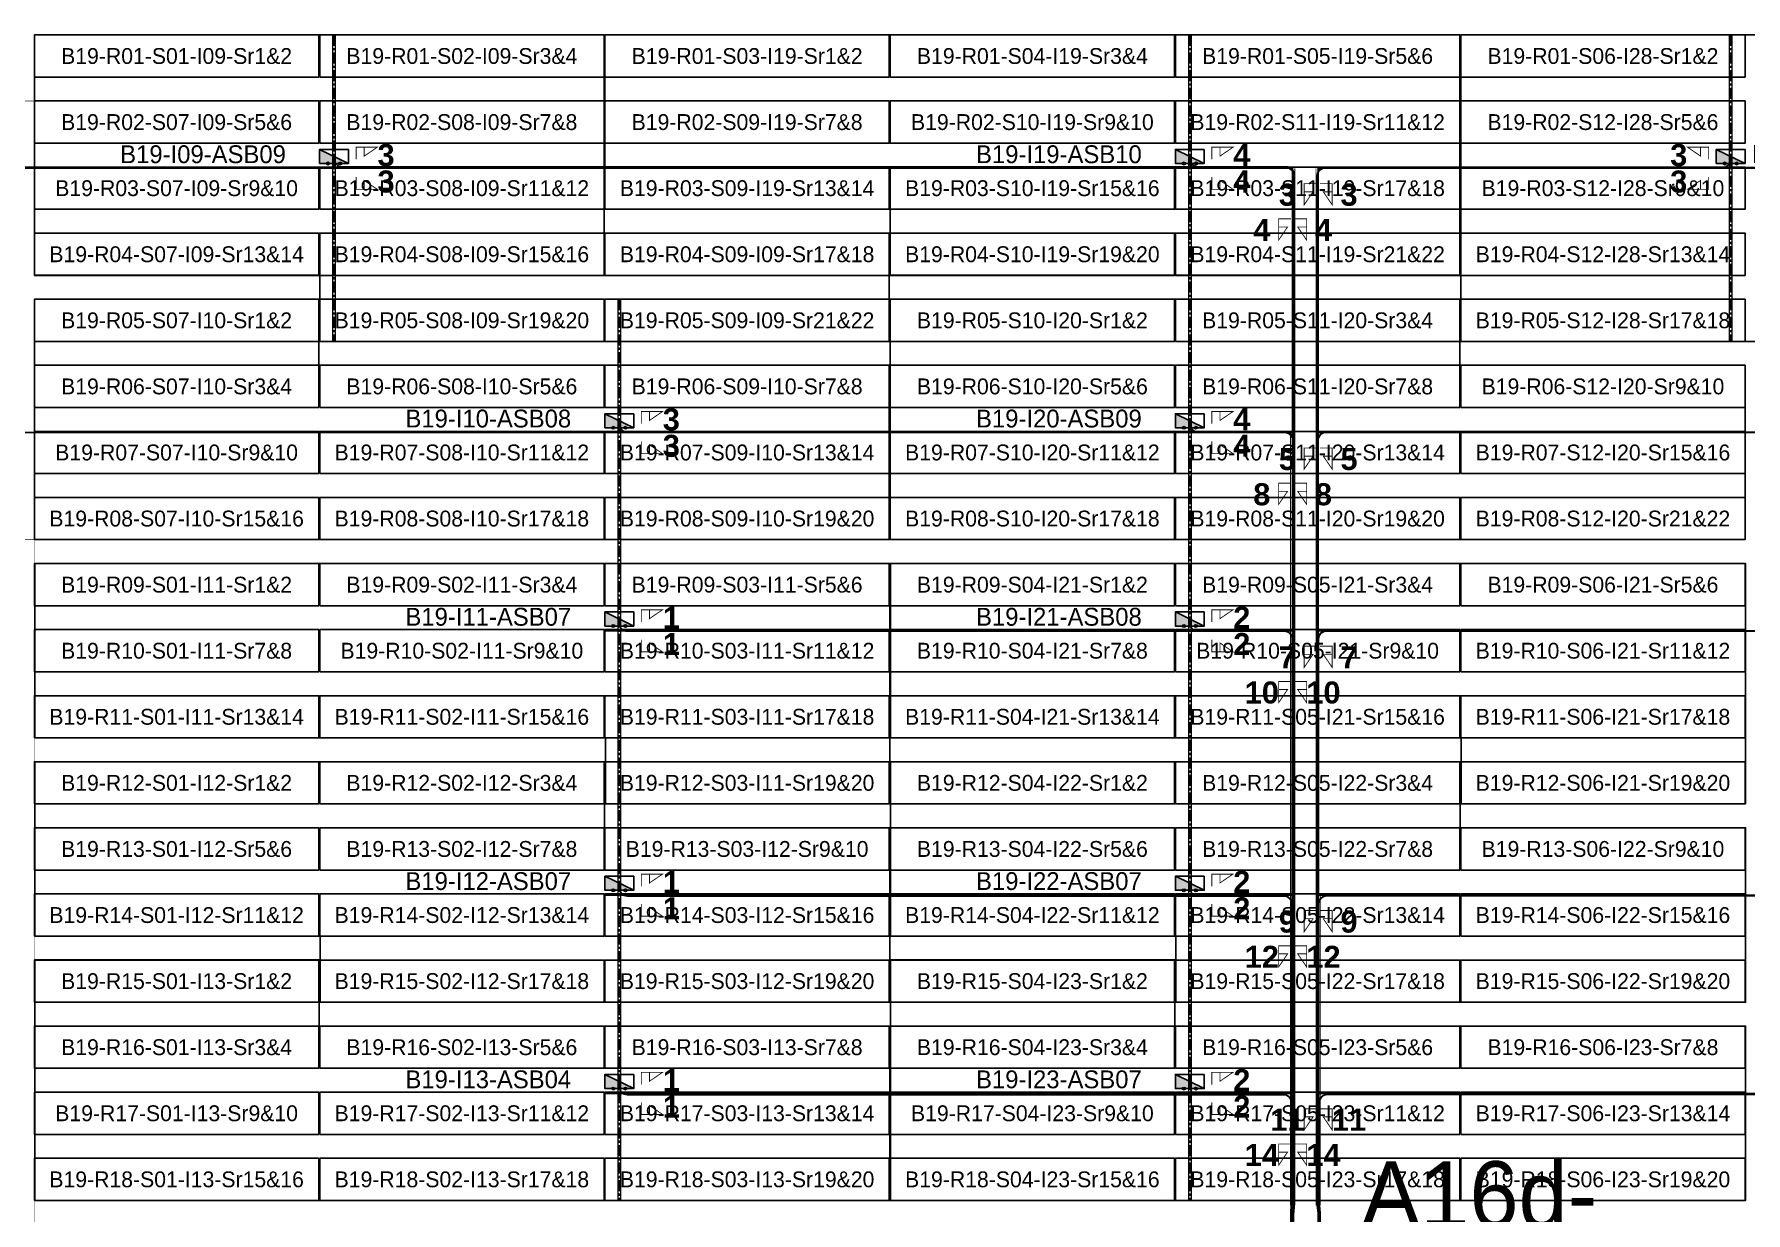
# Model space of a CAD drawing. Header units: metres. Extents: x 530603 to 531186, y 2673304 to 2673572.
# Drawn here: x 530797.1 to 530991.5, y 2673437.9 to 2673571.7 of the extents above; entities that cross this region are included whole.
import ezdxf
from ezdxf.enums import TextEntityAlignment as Align

# ---------------------------------------------------------------- set-up
doc = ezdxf.new("R2010")
doc.units = ezdxf.units.M
doc.linetypes.add('CENTER', pattern=[2, 1.25, -0.25, 0.25, -0.25])
doc.layers.add('Boundary-12.5 MW Block', color=6, linetype='Continuous', lineweight=9)
doc.layers.add('PILE', color=1, linetype='Continuous', lineweight=15)
for name, color, linetype in [('DC Trench BL-19', 40, 'Continuous'), ('E-Inverter Grouping', 2, 'Continuous'), ('Excavation', 7, 'Continuous'), ('Inverter Block-19', 7, 'Continuous'), ('LT Cable(AG) INV to LT Panel BL-19', 2, 'Continuous'), ('Messenger Wire Exc Link', 7, 'Continuous'), ('Messenger Wire-Block-19 (Master Path)', 30, 'Continuous'), ('Messenger Wire-Block-19 (MW Path)', 191, 'Continuous'), ('MMS Block Numbering', 7, 'Continuous'), ('MMS Table Block-19', 8, 'Continuous'), ('Plan Line - DC BL-19', 40, 'Continuous'), ('Section Marking BL-19', 2, 'Continuous')]:
    doc.layers.add(name, color=color, linetype=linetype)
doc.styles.add('Adani Regular', font='Adani Regular.ttf')
doc.styles.add('BoldTextStyle', font='arialbd.ttf')
doc.styles.get("Standard").update_dxf_attribs({"font": 'Adani Regular.ttf'})

# ---------------------------------------------------------------- blocks, each defined once
blk = doc.blocks.new('MMS Table (32.292 x 4.788)')
at = {"color": 0}
blk.add_lwpolyline([(0, -0.002), (0, 4.786), (32.292, 4.786), (32.292, -0.002)], close=True, dxfattribs=at)
at = {"color": 7}
blk.add_attdef('ID1', text='', height=1.8, dxfattribs=at).set_placement((16.146, 2.392), align=Align.MIDDLE_CENTER)
blk = doc.blocks.new('Inverter Block')
h = blk.add_hatch(color=0)
h.dxf.hatch_style = 1
h.paths.add_polyline_path([(-1.46, 2.27), (-1.46, 0.85), (1.46, 0.85)])
at = {"color": 0}
blk.add_lwpolyline([(1.46, 2.27), (-1.46, 2.27), (-1.46, 0.85), (1.46, 0.85)], close=True, dxfattribs=at)
blk.add_lwpolyline([(-1.46, 2.27), (1.46, 0.85)], dxfattribs=at)
at = {"layer": 'PILE'}
for centre in [(-0.61, 0.85), (0.61, 0.85)]:
    blk.add_circle(centre, 0.156, dxfattribs=at)
at = {"color": 7}
blk.add_attdef('ID', (-1.46, 3.01), '', height=1.8, dxfattribs=at)

msp = doc.modelspace()

# ---------------------------------------------------------------- linework, layer by layer
at = {"layer": 'Boundary-12.5 MW Block', "const_width": 0.05}
msp.add_lwpolyline([(530602.78, 2673354.08), (530797.14, 2673354.08), (530797.14, 2673514.29), (530602.78, 2673514.29), (530602.78, 2673564.08), (530797.14, 2673564.08), (530797.14, 2673571.58), (531185.74, 2673571.58), (531185.74, 2673304.29), (530602.78, 2673304.29)], close=True, dxfattribs=at)
at = {"layer": 'DC Trench BL-19', "color": 40, "const_width": 0.15}
for points in [[(530831.31, 2673571.58), (530831.02, 2673571.58), (530831.02, 2673536.79), (530831.31, 2673536.79)], [(530928.49, 2673571.58), (530928.19, 2673571.58), (530928.19, 2673439.29), (530928.49, 2673439.29)], [(530989.9, 2673571.58), (530989.6, 2673571.58), (530989.6, 2673536.79), (530989.9, 2673536.79)], [(530863.71, 2673541.58), (530863.41, 2673541.58), (530863.41, 2673439.29), (530863.71, 2673439.29)]]:
    msp.add_lwpolyline(points, close=True, dxfattribs=at)
at = {"layer": 'E-Inverter Grouping'}
for points in [[(530861.82, 2673549.08), (530894.21, 2673549.08), (530894.21, 2673536.79), (530829.53, 2673536.79), (530829.53, 2673544.29), (530797.14, 2673544.29), (530797.14, 2673571.58), (530861.82, 2673571.58)], [(530959, 2673544.29), (530894.31, 2673544.29), (530894.31, 2673551.79), (530861.92, 2673551.79), (530861.92, 2673571.58), (530959, 2673571.58)], [(531023.78, 2673541.58), (531056.17, 2673541.58), (531056.17, 2673536.79), (530959.1, 2673536.79), (530959.1, 2673571.58), (531023.78, 2673571.58)], [(530959, 2673534.08), (530991.39, 2673534.08), (530991.39, 2673514.29), (530894.31, 2673514.29), (530894.31, 2673541.58), (530959, 2673541.58)]]:
    msp.add_lwpolyline(points, close=True, dxfattribs=at)
at = {"layer": 'E-Inverter Grouping', "color": 3}
for points in [[(530797.14, 2673514.29), (530797.14, 2673541.58), (530829.43, 2673541.58), (530829.43, 2673534.08), (530894.21, 2673534.08), (530894.21, 2673514.29)], [(530894.26, 2673484.29), (530861.97, 2673484.29), (530861.97, 2673491.79), (530797.19, 2673491.79), (530797.19, 2673511.58), (530894.26, 2673511.58)], [(530991.44, 2673484.29), (530959.15, 2673484.29), (530959.15, 2673491.79), (530894.36, 2673491.79), (530894.36, 2673511.58), (530991.44, 2673511.58)], [(530861.87, 2673481.58), (530894.26, 2673481.58), (530894.26, 2673461.79), (530829.58, 2673461.79), (530829.58, 2673469.29), (530797.19, 2673469.29), (530797.19, 2673489.08), (530861.87, 2673489.08)], [(530959.05, 2673481.58), (530991.44, 2673481.58), (530991.44, 2673461.79), (530926.75, 2673461.79), (530926.75, 2673469.29), (530894.36, 2673469.29), (530894.36, 2673489.08), (530959.05, 2673489.08)], [(530797.19, 2673466.58), (530829.48, 2673466.58), (530829.48, 2673459.08), (530894.26, 2673459.08), (530894.26, 2673439.29), (530797.19, 2673439.29)], [(530894.36, 2673466.58), (530926.65, 2673466.58), (530926.65, 2673459.08), (530991.44, 2673459.08), (530991.44, 2673439.29), (530894.36, 2673439.29)]]:
    msp.add_lwpolyline(points, close=True, dxfattribs=at)
at = {"layer": 'Excavation', "color": 3, "const_width": 0.1}
msp.add_lwpolyline([(530947.23, 2673414.52), (530939.95, 2673414.52), (530939.95, 2673437.89)], dxfattribs=at)
at = {"layer": 'LT Cable(AG) INV to LT Panel BL-19'}
for points in [[(530949.75, 2673413.22), (530949.62, 2673413.22, -0.145949), (530949.13, 2673413.37), (530947.45, 2673414.47, 0.145949), (530946.96, 2673414.62), (530940.95, 2673414.62, -0.414214), (530940.05, 2673415.52), (530940.05, 2673437.86, -0.017383), (530940.05, 2673437.92), (530940.11, 2673438.72, 0.017383), (530940.11, 2673438.78), (530940.11, 2673555.64, 0.414214), (530939.21, 2673556.54), (530670.11, 2673556.54, -0.414214), (530669.21, 2673557.44), (530669.21, 2673557.69)], [(530949.75, 2673413.25), (530949.62, 2673413.25, -0.145949), (530949.13, 2673413.4), (530947.45, 2673414.49, 0.145949), (530946.96, 2673414.64), (530940.97, 2673414.64, -0.414214), (530940.07, 2673415.54), (530940.07, 2673437.86, -0.017383), (530940.08, 2673437.92), (530940.13, 2673438.72, 0.017383), (530940.13, 2673438.78), (530940.13, 2673555.66, 0.414214), (530939.23, 2673556.56), (530767.28, 2673556.56, -0.414214), (530766.38, 2673557.46), (530766.38, 2673557.69)], [(530949.75, 2673413.27), (530949.62, 2673413.27, -0.145949), (530949.13, 2673413.42), (530947.45, 2673414.52, 0.145949), (530946.96, 2673414.67), (530941, 2673414.67, -0.414214), (530940.1, 2673415.57), (530940.1, 2673437.86, -0.017383), (530940.1, 2673437.92), (530940.16, 2673438.72, 0.017383), (530940.16, 2673438.78), (530940.16, 2673555.69, 0.414214), (530939.26, 2673556.59), (530832.07, 2673556.59, -0.414214), (530831.17, 2673557.49), (530831.17, 2673557.69)], [(530951.74, 2673413.12), (530949.62, 2673413.12, -0.145949), (530949.13, 2673413.27), (530947.45, 2673414.37, 0.145949), (530946.96, 2673414.52), (530940.85, 2673414.52, -0.414214), (530939.95, 2673415.42), (530939.95, 2673437.86, -0.017383), (530939.95, 2673437.92), (530940.01, 2673438.72, 0.017383), (530940.01, 2673438.78), (530940.01, 2673525.54, 0.414214), (530939.11, 2673526.44), (530670.11, 2673526.44, -0.414214), (530669.21, 2673527.34), (530669.21, 2673527.69)], [(530951.74, 2673413.15), (530949.62, 2673413.15, -0.145949), (530949.13, 2673413.3), (530947.45, 2673414.39, 0.145949), (530946.96, 2673414.54), (530940.87, 2673414.54, -0.414214), (530939.97, 2673415.44), (530939.97, 2673437.86, -0.017383), (530939.98, 2673437.92), (530940.03, 2673438.72, 0.017383), (530940.03, 2673438.78), (530940.03, 2673525.56, 0.414214), (530939.13, 2673526.46), (530767.28, 2673526.46, -0.414214), (530766.38, 2673527.36), (530766.38, 2673527.69)], [(530951.74, 2673413.17), (530949.62, 2673413.17, -0.145949), (530949.13, 2673413.32), (530947.45, 2673414.42, 0.145949), (530946.96, 2673414.57), (530940.9, 2673414.57, -0.414214), (530940, 2673415.47), (530940, 2673437.86, -0.017383), (530940, 2673437.92), (530940.06, 2673438.72, 0.017383), (530940.06, 2673438.78), (530940.06, 2673525.59, 0.414214), (530939.16, 2673526.49), (530864.46, 2673526.49, -0.414214), (530863.56, 2673527.39), (530863.56, 2673527.69)], [(530949.75, 2673413.2), (530949.62, 2673413.2, -0.145949), (530949.13, 2673413.35), (530947.45, 2673414.44, 0.145949), (530946.96, 2673414.59), (530940.92, 2673414.59, -0.414214), (530940.02, 2673415.49), (530940.02, 2673437.86, -0.017383), (530940.03, 2673437.92), (530940.08, 2673438.72, 0.017383), (530940.08, 2673438.78), (530940.08, 2673525.61, 0.414214), (530939.18, 2673526.51), (530929.24, 2673526.51, -0.414214), (530928.34, 2673527.41), (530928.34, 2673527.69)], [(530953.9, 2673413.07), (530949.62, 2673413.07, -0.145949), (530949.13, 2673413.22), (530947.45, 2673414.32, 0.145949), (530946.96, 2673414.47), (530940.8, 2673414.47, -0.414214), (530939.9, 2673415.37), (530939.9, 2673437.86, -0.017383), (530939.9, 2673437.92), (530939.96, 2673438.72, 0.017383), (530939.96, 2673438.79), (530939.96, 2673502.99, 0.414214), (530939.06, 2673503.89), (530864.46, 2673503.89, -0.414214), (530863.56, 2673504.79), (530863.56, 2673505.19)], [(530951.74, 2673413.1), (530949.62, 2673413.1, -0.145949), (530949.13, 2673413.25), (530947.45, 2673414.34, 0.145949), (530946.96, 2673414.49), (530940.82, 2673414.49, -0.414214), (530939.92, 2673415.39), (530939.92, 2673437.86, -0.017383), (530939.93, 2673437.92), (530939.98, 2673438.72, 0.017383), (530939.98, 2673438.79), (530939.98, 2673503.01, 0.414214), (530939.08, 2673503.91), (530929.24, 2673503.91, -0.414214), (530928.34, 2673504.81), (530928.34, 2673505.19)], [(530953.9, 2673413.02), (530949.62, 2673413.02, -0.145949), (530949.13, 2673413.17), (530947.45, 2673414.27, 0.145949), (530946.96, 2673414.42), (530940.75, 2673414.42, -0.414214), (530939.85, 2673415.32), (530939.85, 2673437.86, -0.017383), (530939.85, 2673437.93), (530939.91, 2673438.73, 0.017383), (530939.91, 2673438.79), (530939.91, 2673472.94, 0.414214), (530939.01, 2673473.84), (530864.46, 2673473.84, -0.414214), (530863.56, 2673474.74), (530863.56, 2673475.19)], [(530953.9, 2673413.05), (530949.62, 2673413.05, -0.145949), (530949.13, 2673413.2), (530947.45, 2673414.29, 0.145949), (530946.96, 2673414.44), (530940.77, 2673414.44, -0.414214), (530939.87, 2673415.34), (530939.87, 2673437.86, -0.017383), (530939.88, 2673437.93), (530939.93, 2673438.72, 0.017383), (530939.93, 2673438.79), (530939.93, 2673472.96, 0.414214), (530939.03, 2673473.86), (530929.24, 2673473.86, -0.414214), (530928.34, 2673474.76), (530928.34, 2673475.19)], [(530954.58, 2673411.63), (530954.58, 2673412.07, 0.414214), (530953.68, 2673412.97), (530949.62, 2673412.97, -0.145949), (530949.13, 2673413.12), (530947.45, 2673414.22, 0.145949), (530946.96, 2673414.37), (530940.7, 2673414.37, -0.414214), (530939.8, 2673415.27), (530939.8, 2673437.87, -0.017383), (530939.8, 2673437.93), (530939.86, 2673438.73, 0.017383), (530939.86, 2673438.79), (530939.86, 2673450.39, 0.414214), (530938.96, 2673451.29), (530864.46, 2673451.29, -0.414214), (530863.56, 2673452.19), (530863.56, 2673452.69)], [(530953.9, 2673413), (530949.62, 2673413, -0.145949), (530949.13, 2673413.15), (530947.45, 2673414.24, 0.145949), (530946.96, 2673414.39), (530940.72, 2673414.39, -0.414214), (530939.82, 2673415.29), (530939.82, 2673437.86, -0.017383), (530939.83, 2673437.93), (530939.88, 2673438.73, 0.017383), (530939.88, 2673438.79), (530939.88, 2673450.41, 0.414214), (530938.98, 2673451.31), (530929.24, 2673451.31, -0.414214), (530928.34, 2673452.21), (530928.34, 2673452.69)]]:
    msp.add_lwpolyline(points, format="xyb", dxfattribs=at)
at = {"layer": 'LT Cable(AG) INV to LT Panel BL-19', "color": 5}
for points in [[(530954.78, 2673413.55), (530950.19, 2673413.55, -0.097308), (530949.85, 2673413.62), (530947.39, 2673414.62, 0.097308), (530947.05, 2673414.69), (530941.02, 2673414.69, -0.414214), (530940.12, 2673415.59), (530940.12, 2673437.85, -0.017383), (530940.13, 2673437.92), (530940.18, 2673438.72, 0.017383), (530940.18, 2673438.78), (530940.18, 2673555.71, 0.414214), (530939.28, 2673556.61), (530929.24, 2673556.61, -0.414214), (530928.34, 2673557.51), (530928.34, 2673557.69)], [(530950.77, 2673413.63, -0.320888), (530950.16, 2673414.48), (530950.16, 2673417.62, 0.221878), (530949.84, 2673418.31), (530943.22, 2673423.86, -0.221878), (530942.9, 2673424.55), (530942.9, 2673437.78, 0.027493), (530942.89, 2673437.88), (530942.8, 2673438.7, -0.027493), (530942.8, 2673438.8), (530942.8, 2673555.65, -0.414214), (530943.7, 2673556.55), (530988.85, 2673556.55, 0.414214), (530989.75, 2673557.45), (530989.75, 2673557.69)], [(530950.77, 2673413.66, -0.312772), (530950.19, 2673414.5), (530950.19, 2673417.63, 0.221878), (530949.87, 2673418.32), (530943.24, 2673423.87, -0.221878), (530942.92, 2673424.56), (530942.92, 2673437.78, 0.027493), (530942.92, 2673437.88), (530942.83, 2673438.7, -0.027493), (530942.82, 2673438.8), (530942.82, 2673555.62, -0.414214), (530943.72, 2673556.52), (531053.63, 2673556.52, 0.414214), (531054.53, 2673557.42), (531054.53, 2673557.69)], [(530950.77, 2673413.69, -0.304603), (530950.21, 2673414.53), (530950.21, 2673417.64, 0.221878), (530949.89, 2673418.33), (530943.27, 2673423.88, -0.221878), (530942.95, 2673424.57), (530942.95, 2673437.79, 0.027493), (530942.94, 2673437.89), (530942.85, 2673438.7, -0.027493), (530942.85, 2673438.8), (530942.85, 2673555.6, -0.414214), (530943.75, 2673556.5), (531150.81, 2673556.5, 0.414214), (531151.71, 2673557.4), (531151.71, 2673557.69)], [(530952.84, 2673413.65), (530951.14, 2673413.65, -0.414214), (530950.24, 2673414.55), (530950.24, 2673417.65, 0.221878), (530949.92, 2673418.34), (530943.29, 2673423.89, -0.221878), (530942.97, 2673424.58), (530942.97, 2673437.79, 0.027493), (530942.97, 2673437.89), (530942.88, 2673438.7, -0.027493), (530942.87, 2673438.8), (530942.87, 2673525.57, -0.414214), (530943.77, 2673526.47), (531021.24, 2673526.47, 0.414214), (531022.14, 2673527.37), (531022.14, 2673527.69)], [(530952.84, 2673413.68), (530951.16, 2673413.68, -0.414214), (530950.26, 2673414.58), (530950.26, 2673417.67, 0.221878), (530949.94, 2673418.36), (530943.32, 2673423.9, -0.221878), (530943, 2673424.59), (530943, 2673437.79, 0.027493), (530942.99, 2673437.89), (530942.9, 2673438.7, -0.027493), (530942.9, 2673438.8), (530942.9, 2673525.55, -0.414214), (530943.8, 2673526.45), (531118.42, 2673526.45, 0.414214), (531119.32, 2673527.35), (531119.32, 2673527.69)], [(530952.84, 2673413.7), (530951.19, 2673413.7, -0.414214), (530950.29, 2673414.6), (530950.29, 2673417.68, 0.221878), (530949.97, 2673418.37), (530943.34, 2673423.92, -0.221878), (530943.02, 2673424.61), (530943.02, 2673437.79, 0.027493), (530943.02, 2673437.89), (530942.93, 2673438.7, -0.027493), (530942.92, 2673438.8), (530942.92, 2673503.02, -0.414214), (530943.82, 2673503.92), (531021.24, 2673503.92, 0.414214), (531022.14, 2673504.82), (531022.14, 2673505.19)], [(530952.84, 2673413.73), (530951.21, 2673413.73, -0.414214), (530950.31, 2673414.63), (530950.31, 2673417.69, 0.221878), (530949.99, 2673418.38), (530943.37, 2673423.93, -0.221878), (530943.05, 2673424.62), (530943.05, 2673437.79, 0.027493), (530943.04, 2673437.89), (530942.95, 2673438.71, -0.027493), (530942.95, 2673438.81), (530942.95, 2673503, -0.414214), (530943.85, 2673503.9), (531118.42, 2673503.9, 0.414214), (531119.32, 2673504.8), (531119.32, 2673505.19)], [(530954.78, 2673413.75), (530951.24, 2673413.75, -0.414214), (530950.34, 2673414.65), (530950.34, 2673417.7, 0.221878), (530950.02, 2673418.39), (530943.39, 2673423.94, -0.221878), (530943.07, 2673424.63), (530943.07, 2673437.79, 0.027493), (530943.07, 2673437.89), (530942.98, 2673438.71, -0.027493), (530942.97, 2673438.81), (530942.97, 2673472.97, -0.414214), (530943.87, 2673473.87), (531021.24, 2673473.87, 0.414214), (531022.14, 2673474.77), (531022.14, 2673475.19)], [(530954.78, 2673413.78), (530951.26, 2673413.78, -0.414214), (530950.36, 2673414.68), (530950.36, 2673417.71, 0.221878), (530950.04, 2673418.4), (530943.42, 2673423.95, -0.221878), (530943.1, 2673424.64), (530943.1, 2673437.79, 0.027493), (530943.09, 2673437.89), (530943, 2673438.71, -0.027493), (530943, 2673438.81), (530943, 2673472.95, -0.414214), (530943.9, 2673473.85), (531118.42, 2673473.85, 0.414214), (531119.32, 2673474.75), (531119.32, 2673475.19)], [(530954.78, 2673413.8), (530951.29, 2673413.8, -0.414214), (530950.39, 2673414.7), (530950.39, 2673417.72, 0.221878), (530950.07, 2673418.41), (530943.44, 2673423.96, -0.221878), (530943.12, 2673424.65), (530943.12, 2673437.8, 0.027493), (530943.12, 2673437.89), (530943.03, 2673438.71, -0.027493), (530943.02, 2673438.81), (530943.02, 2673450.42, -0.414214), (530943.92, 2673451.32), (531021.24, 2673451.32, 0.414214), (531022.14, 2673452.22), (531022.14, 2673452.69)], [(530954.78, 2673413.83), (530951.31, 2673413.83, -0.414214), (530950.41, 2673414.73), (530950.41, 2673417.74, 0.221878), (530950.09, 2673418.43), (530943.47, 2673423.97, -0.221878), (530943.15, 2673424.66), (530943.15, 2673437.8, 0.027493), (530943.14, 2673437.9), (530943.05, 2673438.71, -0.027493), (530943.05, 2673438.81), (530943.05, 2673450.4, -0.414214), (530943.95, 2673451.3), (531118.42, 2673451.3, 0.414214), (531119.32, 2673452.2), (531119.32, 2673452.69)]]:
    msp.add_lwpolyline(points, format="xyb", dxfattribs=at)
at = {"layer": 'Messenger Wire Exc Link'}
for points in [[(530939.95, 2673437.89), (530940.01, 2673438.75)], [(530943.01, 2673437.84), (530942.91, 2673438.75)]]:
    msp.add_lwpolyline(points, dxfattribs=at)
at = {"layer": 'Messenger Wire-Block-19 (Master Path)'}
for points in [[(530667.57, 2673556.44), (530940.01, 2673556.44)], [(530940.01, 2673438.75), (530940.01, 2673556.44)], [(530942.91, 2673438.75), (530942.91, 2673556.44)], [(530942.91, 2673556.44), (531153.35, 2673556.44)], [(530667.57, 2673526.44), (530940.01, 2673526.44)], [(530942.91, 2673526.44), (531120.96, 2673526.44)], [(530861.92, 2673503.94), (530940.01, 2673503.94)], [(530942.91, 2673503.94), (531120.96, 2673503.94)], [(530861.92, 2673473.94), (530940.01, 2673473.94)], [(530942.91, 2673473.94), (531120.96, 2673473.94)], [(530861.92, 2673451.44), (530940.01, 2673451.44)], [(530942.91, 2673451.44), (531120.96, 2673451.44)]]:
    msp.add_lwpolyline(points, dxfattribs=at)
at = {"layer": 'Messenger Wire-Block-19 (MW Path)', "const_width": 0.1}
for points in [[(530667.57, 2673556.44), (530940.01, 2673556.44)], [(530940.26, 2673438.75), (530940.26, 2673556.44)], [(530942.66, 2673438.75), (530942.66, 2673556.44)], [(530942.91, 2673556.44), (531153.35, 2673556.44)], [(530667.57, 2673526.44), (530940.01, 2673526.44)], [(530939.76, 2673438.75), (530939.76, 2673526.44)], [(530942.91, 2673526.44), (531120.96, 2673526.44)], [(530861.92, 2673503.94), (530940.01, 2673503.94)], [(530942.91, 2673503.94), (531120.96, 2673503.94)], [(530861.92, 2673473.94), (530940.01, 2673473.94)], [(530942.91, 2673473.94), (531120.96, 2673473.94)], [(530943.16, 2673438.75), (530943.16, 2673473.94)], [(530861.92, 2673451.44), (530940.01, 2673451.44)], [(530942.91, 2673451.44), (531120.96, 2673451.44)]]:
    msp.add_lwpolyline(points, dxfattribs=at)
at = {"layer": 'Plan Line - DC BL-19', "color": 6, "linetype": 'CENTER'}
for points in [[(530831.17, 2673571.58), (530831.17, 2673536.79)], [(530928.34, 2673571.58), (530928.34, 2673439.29)], [(530989.75, 2673571.58), (530989.75, 2673536.79)], [(530863.56, 2673541.58), (530863.56, 2673439.29)]]:
    msp.add_lwpolyline(points, dxfattribs=at)
at = {"layer": 'Section Marking BL-19', "color": 94, "lineweight": 35, "true_color": 0x00a500, "const_width": 0.1}
for points in [[(530833.67, 2673557.44), (530833.67, 2673558.83), (530836.07, 2673558.83), (530834.59, 2673557.82), (530834.59, 2673558.83)], [(530930.84, 2673557.44), (530930.84, 2673558.83), (530933.24, 2673558.83), (530931.76, 2673557.82), (530931.76, 2673558.83)], [(530987.25, 2673557.44), (530987.25, 2673558.83), (530984.85, 2673558.83), (530986.33, 2673557.82), (530986.33, 2673558.83)], [(530833.67, 2673555.44), (530833.67, 2673554.05), (530836.07, 2673554.05), (530834.59, 2673555.06), (530834.59, 2673554.05)], [(530930.84, 2673555.44), (530930.84, 2673554.05), (530933.24, 2673554.05), (530931.76, 2673555.06), (530931.76, 2673554.05)], [(530942.71, 2673554.69), (530941.32, 2673554.69), (530941.32, 2673552.29), (530942.33, 2673553.77), (530941.32, 2673553.77)], [(530943.11, 2673554.69), (530944.5, 2673554.69), (530944.5, 2673552.29), (530943.49, 2673553.77), (530944.5, 2673553.77)], [(530987.25, 2673555.44), (530987.25, 2673554.05), (530984.85, 2673554.05), (530986.33, 2673555.06), (530986.33, 2673554.05)], [(530939.81, 2673550.69), (530938.42, 2673550.69), (530938.42, 2673548.29), (530939.43, 2673549.77), (530938.42, 2673549.77)], [(530940.21, 2673550.69), (530941.6, 2673550.69), (530941.6, 2673548.29), (530940.59, 2673549.77), (530941.6, 2673549.77)], [(530866.06, 2673527.44), (530866.06, 2673528.83), (530868.46, 2673528.83), (530866.98, 2673527.82), (530866.98, 2673528.83)], [(530930.84, 2673527.44), (530930.84, 2673528.83), (530933.24, 2673528.83), (530931.76, 2673527.82), (530931.76, 2673528.83)], [(530866.06, 2673525.44), (530866.06, 2673524.05), (530868.46, 2673524.05), (530866.98, 2673525.06), (530866.98, 2673524.05)], [(530930.84, 2673525.44), (530930.84, 2673524.05), (530933.24, 2673524.05), (530931.76, 2673525.06), (530931.76, 2673524.05)], [(530942.71, 2673524.69), (530941.32, 2673524.69), (530941.32, 2673522.29), (530942.33, 2673523.77), (530941.32, 2673523.77)], [(530943.11, 2673524.69), (530944.5, 2673524.69), (530944.5, 2673522.29), (530943.49, 2673523.77), (530944.5, 2673523.77)], [(530939.81, 2673520.69), (530938.42, 2673520.69), (530938.42, 2673518.29), (530939.43, 2673519.77), (530938.42, 2673519.77)], [(530940.21, 2673520.69), (530941.6, 2673520.69), (530941.6, 2673518.29), (530940.59, 2673519.77), (530941.6, 2673519.77)], [(530866.06, 2673504.94), (530866.06, 2673506.33), (530868.46, 2673506.33), (530866.98, 2673505.32), (530866.98, 2673506.33)], [(530930.84, 2673504.94), (530930.84, 2673506.33), (530933.24, 2673506.33), (530931.76, 2673505.32), (530931.76, 2673506.33)], [(530866.06, 2673502.94), (530866.06, 2673501.55), (530868.46, 2673501.55), (530866.98, 2673502.56), (530866.98, 2673501.55)], [(530930.84, 2673502.94), (530930.84, 2673501.55), (530933.24, 2673501.55), (530931.76, 2673502.56), (530931.76, 2673501.55)], [(530942.71, 2673502.19), (530941.32, 2673502.19), (530941.32, 2673499.79), (530942.33, 2673501.27), (530941.32, 2673501.27)], [(530943.11, 2673502.19), (530944.5, 2673502.19), (530944.5, 2673499.79), (530943.49, 2673501.27), (530944.5, 2673501.27)], [(530939.81, 2673498.19), (530938.42, 2673498.19), (530938.42, 2673495.79), (530939.43, 2673497.27), (530938.42, 2673497.27)], [(530940.21, 2673498.19), (530941.6, 2673498.19), (530941.6, 2673495.79), (530940.59, 2673497.27), (530941.6, 2673497.27)], [(530866.06, 2673474.94), (530866.06, 2673476.33), (530868.46, 2673476.33), (530866.98, 2673475.32), (530866.98, 2673476.33)], [(530930.84, 2673474.94), (530930.84, 2673476.33), (530933.24, 2673476.33), (530931.76, 2673475.32), (530931.76, 2673476.33)], [(530866.06, 2673472.94), (530866.06, 2673471.55), (530868.46, 2673471.55), (530866.98, 2673472.56), (530866.98, 2673471.55)], [(530930.84, 2673472.94), (530930.84, 2673471.55), (530933.24, 2673471.55), (530931.76, 2673472.56), (530931.76, 2673471.55)], [(530942.71, 2673472.19), (530941.32, 2673472.19), (530941.32, 2673469.79), (530942.33, 2673471.27), (530941.32, 2673471.27)], [(530943.11, 2673472.19), (530944.5, 2673472.19), (530944.5, 2673469.79), (530943.49, 2673471.27), (530944.5, 2673471.27)], [(530939.81, 2673468.19), (530938.42, 2673468.19), (530938.42, 2673465.79), (530939.43, 2673467.27), (530938.42, 2673467.27)], [(530940.21, 2673468.19), (530941.6, 2673468.19), (530941.6, 2673465.79), (530940.59, 2673467.27), (530941.6, 2673467.27)], [(530866.06, 2673452.44), (530866.06, 2673453.83), (530868.46, 2673453.83), (530866.98, 2673452.82), (530866.98, 2673453.83)], [(530930.84, 2673452.44), (530930.84, 2673453.83), (530933.24, 2673453.83), (530931.76, 2673452.82), (530931.76, 2673453.83)], [(530866.06, 2673450.44), (530866.06, 2673449.05), (530868.46, 2673449.05), (530866.98, 2673450.06), (530866.98, 2673449.05)], [(530930.84, 2673450.44), (530930.84, 2673449.05), (530933.24, 2673449.05), (530931.76, 2673450.06), (530931.76, 2673449.05)], [(530942.71, 2673449.69), (530941.32, 2673449.69), (530941.32, 2673447.29), (530942.33, 2673448.77), (530941.32, 2673448.77)], [(530943.11, 2673449.69), (530944.5, 2673449.69), (530944.5, 2673447.29), (530943.49, 2673448.77), (530944.5, 2673448.77)], [(530939.81, 2673445.69), (530938.42, 2673445.69), (530938.42, 2673443.29), (530939.43, 2673444.77), (530938.42, 2673444.77)], [(530940.21, 2673445.69), (530941.6, 2673445.69), (530941.6, 2673443.29), (530940.59, 2673444.77), (530941.6, 2673444.77)]]:
    msp.add_lwpolyline(points, dxfattribs=at)

# ---------------------------------------------------------------- block references
at = {"layer": 'Inverter Block-19'}
ref = msp.add_blockref('Inverter Block', (530831.17, 2673556.03), dxfattribs=dict(at, xscale=1.124999999976148, yscale=1.124999999976148, zscale=1.124999999976148))
ref.add_attrib('ID', 'B19-I09-ASB09', (530806.88, 2673557.02), dxfattribs={"layer": '0', "color": 7, "height": 2.025})
ref = msp.add_blockref('Inverter Block', (530928.34, 2673556.03), dxfattribs=dict(at, xscale=1.124999999976148, yscale=1.124999999976148, zscale=1.124999999976148))
ref.add_attrib('ID', 'B19-I19-ASB10', (530904.06, 2673557.02), dxfattribs={"layer": '0', "color": 7, "height": 2.025})
ref = msp.add_blockref('Inverter Block', (530989.75, 2673556.03), dxfattribs=dict(at, xscale=1.124999999976148, yscale=1.124999999976148, zscale=1.124999999976148))
ref.add_attrib('ID', 'B19-I28-ASB12', (530992.18, 2673557.05), dxfattribs={"layer": '0', "color": 7, "height": 2.025})
ref = msp.add_blockref('Inverter Block', (530863.56, 2673526.03), dxfattribs=dict(at, xscale=1.124999999976148, yscale=1.124999999976148, zscale=1.124999999976148))
ref.add_attrib('ID', 'B19-I10-ASB08', (530839.27, 2673527.02), dxfattribs={"layer": '0', "color": 7, "height": 2.025})
ref = msp.add_blockref('Inverter Block', (530928.34, 2673526.03), dxfattribs=dict(at, xscale=1.124999999976148, yscale=1.124999999976148, zscale=1.124999999976148))
ref.add_attrib('ID', 'B19-I20-ASB09', (530904.06, 2673527.02), dxfattribs={"layer": '0', "color": 7, "height": 2.025})
ref = msp.add_blockref('Inverter Block', (530863.56, 2673503.53), dxfattribs=dict(at, xscale=1.124999999976148, yscale=1.124999999976148, zscale=1.124999999976148))
ref.add_attrib('ID', 'B19-I11-ASB07', (530839.27, 2673504.52), dxfattribs={"layer": '0', "color": 7, "height": 2.025})
ref = msp.add_blockref('Inverter Block', (530928.34, 2673503.53), dxfattribs=dict(at, xscale=1.124999999976148, yscale=1.124999999976148, zscale=1.124999999976148))
ref.add_attrib('ID', 'B19-I21-ASB08', (530904.06, 2673504.52), dxfattribs={"layer": '0', "color": 7, "height": 2.025})
ref = msp.add_blockref('Inverter Block', (530863.56, 2673473.53), dxfattribs=dict(at, xscale=1.124999999976148, yscale=1.124999999976148, zscale=1.124999999976148))
ref.add_attrib('ID', 'B19-I12-ASB07', (530839.27, 2673474.52), dxfattribs={"layer": '0', "color": 7, "height": 2.025})
ref = msp.add_blockref('Inverter Block', (530928.34, 2673473.53), dxfattribs=dict(at, xscale=1.124999999976148, yscale=1.124999999976148, zscale=1.124999999976148))
ref.add_attrib('ID', 'B19-I22-ASB07', (530904.06, 2673474.52), dxfattribs={"layer": '0', "color": 7, "height": 2.025})
ref = msp.add_blockref('Inverter Block', (530863.56, 2673451.03), dxfattribs=dict(at, xscale=1.124999999976148, yscale=1.124999999976148, zscale=1.124999999976148))
ref.add_attrib('ID', 'B19-I13-ASB04', (530839.27, 2673452.02), dxfattribs={"layer": '0', "color": 7, "height": 2.025})
ref = msp.add_blockref('Inverter Block', (530928.34, 2673451.03), dxfattribs=dict(at, xscale=1.124999999976148, yscale=1.124999999976148, zscale=1.124999999976148))
ref.add_attrib('ID', 'B19-I23-ASB07', (530904.06, 2673452.02), dxfattribs={"layer": '0', "color": 7, "height": 2.025})
at = {"layer": 'MMS Table Block-19'}
for p, values in [((530797.14, 2673566.79), {'ID1': 'B19-R01-S01-I09-Sr1&2'}), ((530829.53, 2673566.79), {'ID1': 'B19-R01-S02-I09-Sr3&4'}), ((530861.92, 2673566.79), {'ID1': 'B19-R01-S03-I19-Sr1&2'}), ((530894.31, 2673566.79), {'ID1': 'B19-R01-S04-I19-Sr3&4'}), ((530926.7, 2673566.79), {'ID1': 'B19-R01-S05-I19-Sr5&6'}), ((530959.1, 2673566.79), {'ID1': 'B19-R01-S06-I28-Sr1&2'}), ((530797.14, 2673559.29), {'ID1': 'B19-R02-S07-I09-Sr5&6'}), ((530829.53, 2673559.29), {'ID1': 'B19-R02-S08-I09-Sr7&8'}), ((530861.92, 2673559.29), {'ID1': 'B19-R02-S09-I19-Sr7&8'}), ((530894.31, 2673559.29), {'ID1': 'B19-R02-S10-I19-Sr9&10'}), ((530926.7, 2673559.29), {'ID1': 'B19-R02-S11-I19-Sr11&12'}), ((530959.1, 2673559.29), {'ID1': 'B19-R02-S12-I28-Sr5&6'}), ((530797.14, 2673551.79), {'ID1': 'B19-R03-S07-I09-Sr9&10'}), ((530829.53, 2673551.79), {'ID1': 'B19-R03-S08-I09-Sr11&12'}), ((530861.92, 2673551.79), {'ID1': 'B19-R03-S09-I19-Sr13&14'}), ((530894.31, 2673551.79), {'ID1': 'B19-R03-S10-I19-Sr15&16'}), ((530926.7, 2673551.79), {'ID1': 'B19-R03-S11-I19-Sr17&18'}), ((530959.1, 2673551.79), {'ID1': 'B19-R03-S12-I28-Sr9&10'}), ((530797.14, 2673544.29), {'ID1': 'B19-R04-S07-I09-Sr13&14'}), ((530829.53, 2673544.29), {'ID1': 'B19-R04-S08-I09-Sr15&16'}), ((530861.92, 2673544.29), {'ID1': 'B19-R04-S09-I09-Sr17&18'}), ((530894.31, 2673544.29), {'ID1': 'B19-R04-S10-I19-Sr19&20'}), ((530926.7, 2673544.29), {'ID1': 'B19-R04-S11-I19-Sr21&22'}), ((530959.1, 2673544.29), {'ID1': 'B19-R04-S12-I28-Sr13&14'}), ((530797.14, 2673536.79), {'ID1': 'B19-R05-S07-I10-Sr1&2'}), ((530829.53, 2673536.79), {'ID1': 'B19-R05-S08-I09-Sr19&20'}), ((530861.92, 2673536.79), {'ID1': 'B19-R05-S09-I09-Sr21&22'}), ((530894.31, 2673536.79), {'ID1': 'B19-R05-S10-I20-Sr1&2'}), ((530926.7, 2673536.79), {'ID1': 'B19-R05-S11-I20-Sr3&4'}), ((530959.1, 2673536.79), {'ID1': 'B19-R05-S12-I28-Sr17&18'}), ((530797.14, 2673529.29), {'ID1': 'B19-R06-S07-I10-Sr3&4'}), ((530829.53, 2673529.29), {'ID1': 'B19-R06-S08-I10-Sr5&6'}), ((530861.92, 2673529.29), {'ID1': 'B19-R06-S09-I10-Sr7&8'}), ((530894.31, 2673529.29), {'ID1': 'B19-R06-S10-I20-Sr5&6'}), ((530926.7, 2673529.29), {'ID1': 'B19-R06-S11-I20-Sr7&8'}), ((530959.1, 2673529.29), {'ID1': 'B19-R06-S12-I20-Sr9&10'}), ((530797.14, 2673521.79), {'ID1': 'B19-R07-S07-I10-Sr9&10'}), ((530829.53, 2673521.79), {'ID1': 'B19-R07-S08-I10-Sr11&12'}), ((530861.92, 2673521.79), {'ID1': 'B19-R07-S09-I10-Sr13&14'}), ((530894.31, 2673521.79), {'ID1': 'B19-R07-S10-I20-Sr11&12'}), ((530926.7, 2673521.79), {'ID1': 'B19-R07-S11-I20-Sr13&14'}), ((530959.1, 2673521.79), {'ID1': 'B19-R07-S12-I20-Sr15&16'}), ((530797.14, 2673514.29), {'ID1': 'B19-R08-S07-I10-Sr15&16'}), ((530829.53, 2673514.29), {'ID1': 'B19-R08-S08-I10-Sr17&18'}), ((530861.92, 2673514.29), {'ID1': 'B19-R08-S09-I10-Sr19&20'}), ((530894.31, 2673514.29), {'ID1': 'B19-R08-S10-I20-Sr17&18'}), ((530926.7, 2673514.29), {'ID1': 'B19-R08-S11-I20-Sr19&20'}), ((530959.1, 2673514.29), {'ID1': 'B19-R08-S12-I20-Sr21&22'}), ((530797.14, 2673506.79), {'ID1': 'B19-R09-S01-I11-Sr1&2'}), ((530829.53, 2673506.79), {'ID1': 'B19-R09-S02-I11-Sr3&4'}), ((530861.92, 2673506.79), {'ID1': 'B19-R09-S03-I11-Sr5&6'}), ((530894.31, 2673506.79), {'ID1': 'B19-R09-S04-I21-Sr1&2'}), ((530926.7, 2673506.79), {'ID1': 'B19-R09-S05-I21-Sr3&4'}), ((530959.1, 2673506.79), {'ID1': 'B19-R09-S06-I21-Sr5&6'}), ((530797.14, 2673499.29), {'ID1': 'B19-R10-S01-I11-Sr7&8'}), ((530829.53, 2673499.29), {'ID1': 'B19-R10-S02-I11-Sr9&10'}), ((530861.92, 2673499.29), {'ID1': 'B19-R10-S03-I11-Sr11&12'}), ((530894.31, 2673499.29), {'ID1': 'B19-R10-S04-I21-Sr7&8'}), ((530926.7, 2673499.29), {'ID1': 'B19-R10-S05-I21-Sr9&10'}), ((530959.1, 2673499.29), {'ID1': 'B19-R10-S06-I21-Sr11&12'}), ((530797.14, 2673491.79), {'ID1': 'B19-R11-S01-I11-Sr13&14'}), ((530829.53, 2673491.79), {'ID1': 'B19-R11-S02-I11-Sr15&16'}), ((530861.92, 2673491.79), {'ID1': 'B19-R11-S03-I11-Sr17&18'}), ((530894.31, 2673491.79), {'ID1': 'B19-R11-S04-I21-Sr13&14'}), ((530926.7, 2673491.79), {'ID1': 'B19-R11-S05-I21-Sr15&16'}), ((530959.1, 2673491.79), {'ID1': 'B19-R11-S06-I21-Sr17&18'}), ((530797.14, 2673484.29), {'ID1': 'B19-R12-S01-I12-Sr1&2'}), ((530829.53, 2673484.29), {'ID1': 'B19-R12-S02-I12-Sr3&4'}), ((530861.92, 2673484.29), {'ID1': 'B19-R12-S03-I11-Sr19&20'}), ((530894.31, 2673484.29), {'ID1': 'B19-R12-S04-I22-Sr1&2'}), ((530926.7, 2673484.29), {'ID1': 'B19-R12-S05-I22-Sr3&4'}), ((530959.1, 2673484.29), {'ID1': 'B19-R12-S06-I21-Sr19&20'}), ((530797.14, 2673476.79), {'ID1': 'B19-R13-S01-I12-Sr5&6'}), ((530829.53, 2673476.79), {'ID1': 'B19-R13-S02-I12-Sr7&8'}), ((530861.92, 2673476.79), {'ID1': 'B19-R13-S03-I12-Sr9&10'}), ((530894.31, 2673476.79), {'ID1': 'B19-R13-S04-I22-Sr5&6'}), ((530926.7, 2673476.79), {'ID1': 'B19-R13-S05-I22-Sr7&8'}), ((530959.1, 2673476.79), {'ID1': 'B19-R13-S06-I22-Sr9&10'}), ((530797.14, 2673469.29), {'ID1': 'B19-R14-S01-I12-Sr11&12'}), ((530829.53, 2673469.29), {'ID1': 'B19-R14-S02-I12-Sr13&14'}), ((530861.92, 2673469.29), {'ID1': 'B19-R14-S03-I12-Sr15&16'}), ((530894.31, 2673469.29), {'ID1': 'B19-R14-S04-I22-Sr11&12'}), ((530926.7, 2673469.29), {'ID1': 'B19-R14-S05-I22-Sr13&14'}), ((530959.1, 2673469.29), {'ID1': 'B19-R14-S06-I22-Sr15&16'}), ((530797.14, 2673461.79), {'ID1': 'B19-R15-S01-I13-Sr1&2'}), ((530829.53, 2673461.79), {'ID1': 'B19-R15-S02-I12-Sr17&18'}), ((530861.92, 2673461.79), {'ID1': 'B19-R15-S03-I12-Sr19&20'}), ((530894.31, 2673461.79), {'ID1': 'B19-R15-S04-I23-Sr1&2'}), ((530926.7, 2673461.79), {'ID1': 'B19-R15-S05-I22-Sr17&18'}), ((530959.1, 2673461.79), {'ID1': 'B19-R15-S06-I22-Sr19&20'}), ((530797.14, 2673454.29), {'ID1': 'B19-R16-S01-I13-Sr3&4'}), ((530829.53, 2673454.29), {'ID1': 'B19-R16-S02-I13-Sr5&6'}), ((530861.92, 2673454.29), {'ID1': 'B19-R16-S03-I13-Sr7&8'}), ((530894.31, 2673454.29), {'ID1': 'B19-R16-S04-I23-Sr3&4'}), ((530926.7, 2673454.29), {'ID1': 'B19-R16-S05-I23-Sr5&6'}), ((530959.1, 2673454.29), {'ID1': 'B19-R16-S06-I23-Sr7&8'}), ((530797.14, 2673446.79), {'ID1': 'B19-R17-S01-I13-Sr9&10'}), ((530829.53, 2673446.79), {'ID1': 'B19-R17-S02-I13-Sr11&12'}), ((530861.92, 2673446.79), {'ID1': 'B19-R17-S03-I13-Sr13&14'}), ((530894.31, 2673446.79), {'ID1': 'B19-R17-S04-I23-Sr9&10'}), ((530926.7, 2673446.79), {'ID1': 'B19-R17-S05-I23-Sr11&12'}), ((530959.1, 2673446.79), {'ID1': 'B19-R17-S06-I23-Sr13&14'}), ((530797.14, 2673439.29), {'ID1': 'B19-R18-S01-I13-Sr15&16'}), ((530829.53, 2673439.29), {'ID1': 'B19-R18-S02-I13-Sr17&18'}), ((530861.92, 2673439.29), {'ID1': 'B19-R18-S03-I13-Sr19&20'}), ((530894.31, 2673439.29), {'ID1': 'B19-R18-S04-I23-Sr15&16'}), ((530926.7, 2673439.29), {'ID1': 'B19-R18-S05-I23-Sr17&18'}), ((530959.1, 2673439.29), {'ID1': 'B19-R18-S06-I23-Sr19&20'})]:
    msp.add_blockref('MMS Table (32.292 x 4.788)', p, dxfattribs=at).add_auto_attribs(values)

# ---------------------------------------------------------------- texts
at = {"layer": 'MMS Block Numbering', "insert": (530961.2, 2673433.68), "char_height": 7.5, "attachment_point": 5, "style": 'Adani Regular'}
msp.add_mtext_dynamic_manual_height_columns('A16d-\\PBL-19', width=41.5354, gutter_width=1, heights=[0], dxfattribs=at)
at = {"layer": 'Section Marking BL-19', "color": 94, "true_color": 0x00a500, "style": 'BoldTextStyle'}
for s, p in [('3', (530837.07, 2673557.94)), ('4', (530934.24, 2673557.94)), ('3', (530983.85, 2673557.94)), ('3', (530837.07, 2673554.94)), ('4', (530934.24, 2673554.94)), ('3', (530983.85, 2673554.94)), ('3', (530939.41, 2673553.44)), ('3', (530946.41, 2673553.44)), ('4', (530936.51, 2673549.44)), ('4', (530943.51, 2673549.44)), ('3', (530869.46, 2673527.94)), ('4', (530934.24, 2673527.94)), ('3', (530869.46, 2673524.94)), ('4', (530934.24, 2673524.94)), ('5', (530939.41, 2673523.44)), ('5', (530946.41, 2673523.44)), ('8', (530936.51, 2673519.44)), ('8', (530943.51, 2673519.44)), ('1', (530869.46, 2673505.44)), ('2', (530934.24, 2673505.44)), ('1', (530869.46, 2673502.44)), ('2', (530934.24, 2673502.44)), ('7', (530939.41, 2673500.94)), ('7', (530946.41, 2673500.94)), ('10', (530936.51, 2673496.94)), ('10', (530943.51, 2673496.94)), ('1', (530869.46, 2673475.44)), ('2', (530934.24, 2673475.44)), ('1', (530869.46, 2673472.44)), ('2', (530934.24, 2673472.44)), ('9', (530939.41, 2673470.94)), ('9', (530946.41, 2673470.94)), ('12', (530936.51, 2673466.94)), ('12', (530943.51, 2673466.94)), ('1', (530869.46, 2673452.94)), ('2', (530934.24, 2673452.94)), ('1', (530869.46, 2673449.94)), ('2', (530934.24, 2673449.94)), ('11', (530939.41, 2673448.44)), ('11', (530946.41, 2673448.44)), ('14', (530936.51, 2673444.44)), ('14', (530943.51, 2673444.44))]:
    msp.add_text(s, height=2.5, dxfattribs=at).set_placement(p, align=Align.MIDDLE_CENTER)

doc.saveas('drawing.dxf')
